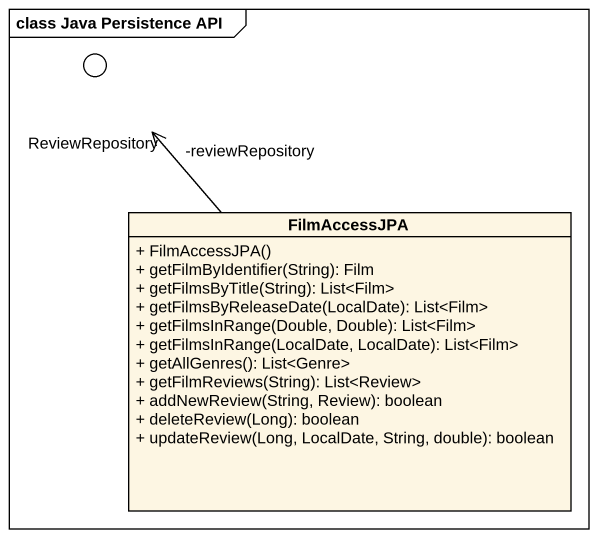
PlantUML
@startuml
mainframe class Java Persistence API
allowmixing
hide circle
hide empty members
skinparam classAttributeIconSize 0
() ReviewRepository <<interface>>
class FilmAccessJPA {
  + FilmAccessJPA()
  + getFilmByIdentifier(String): Film
  + getFilmsByTitle(String): List<Film>
  + getFilmsByReleaseDate(LocalDate): List<Film>
  + getFilmsInRange(Double, Double): List<Film>
  + getFilmsInRange(LocalDate, LocalDate): List<Film>
  + getAllGenres(): List<Genre>
  + getFilmReviews(String): List<Review>
  + addNewReview(String, Review): boolean
  + deleteReview(Long): boolean
  + updateReview(Long, LocalDate, String, double): boolean
}
FilmAccessJPA -up-> "-reviewRepository" ReviewRepository
@enduml
